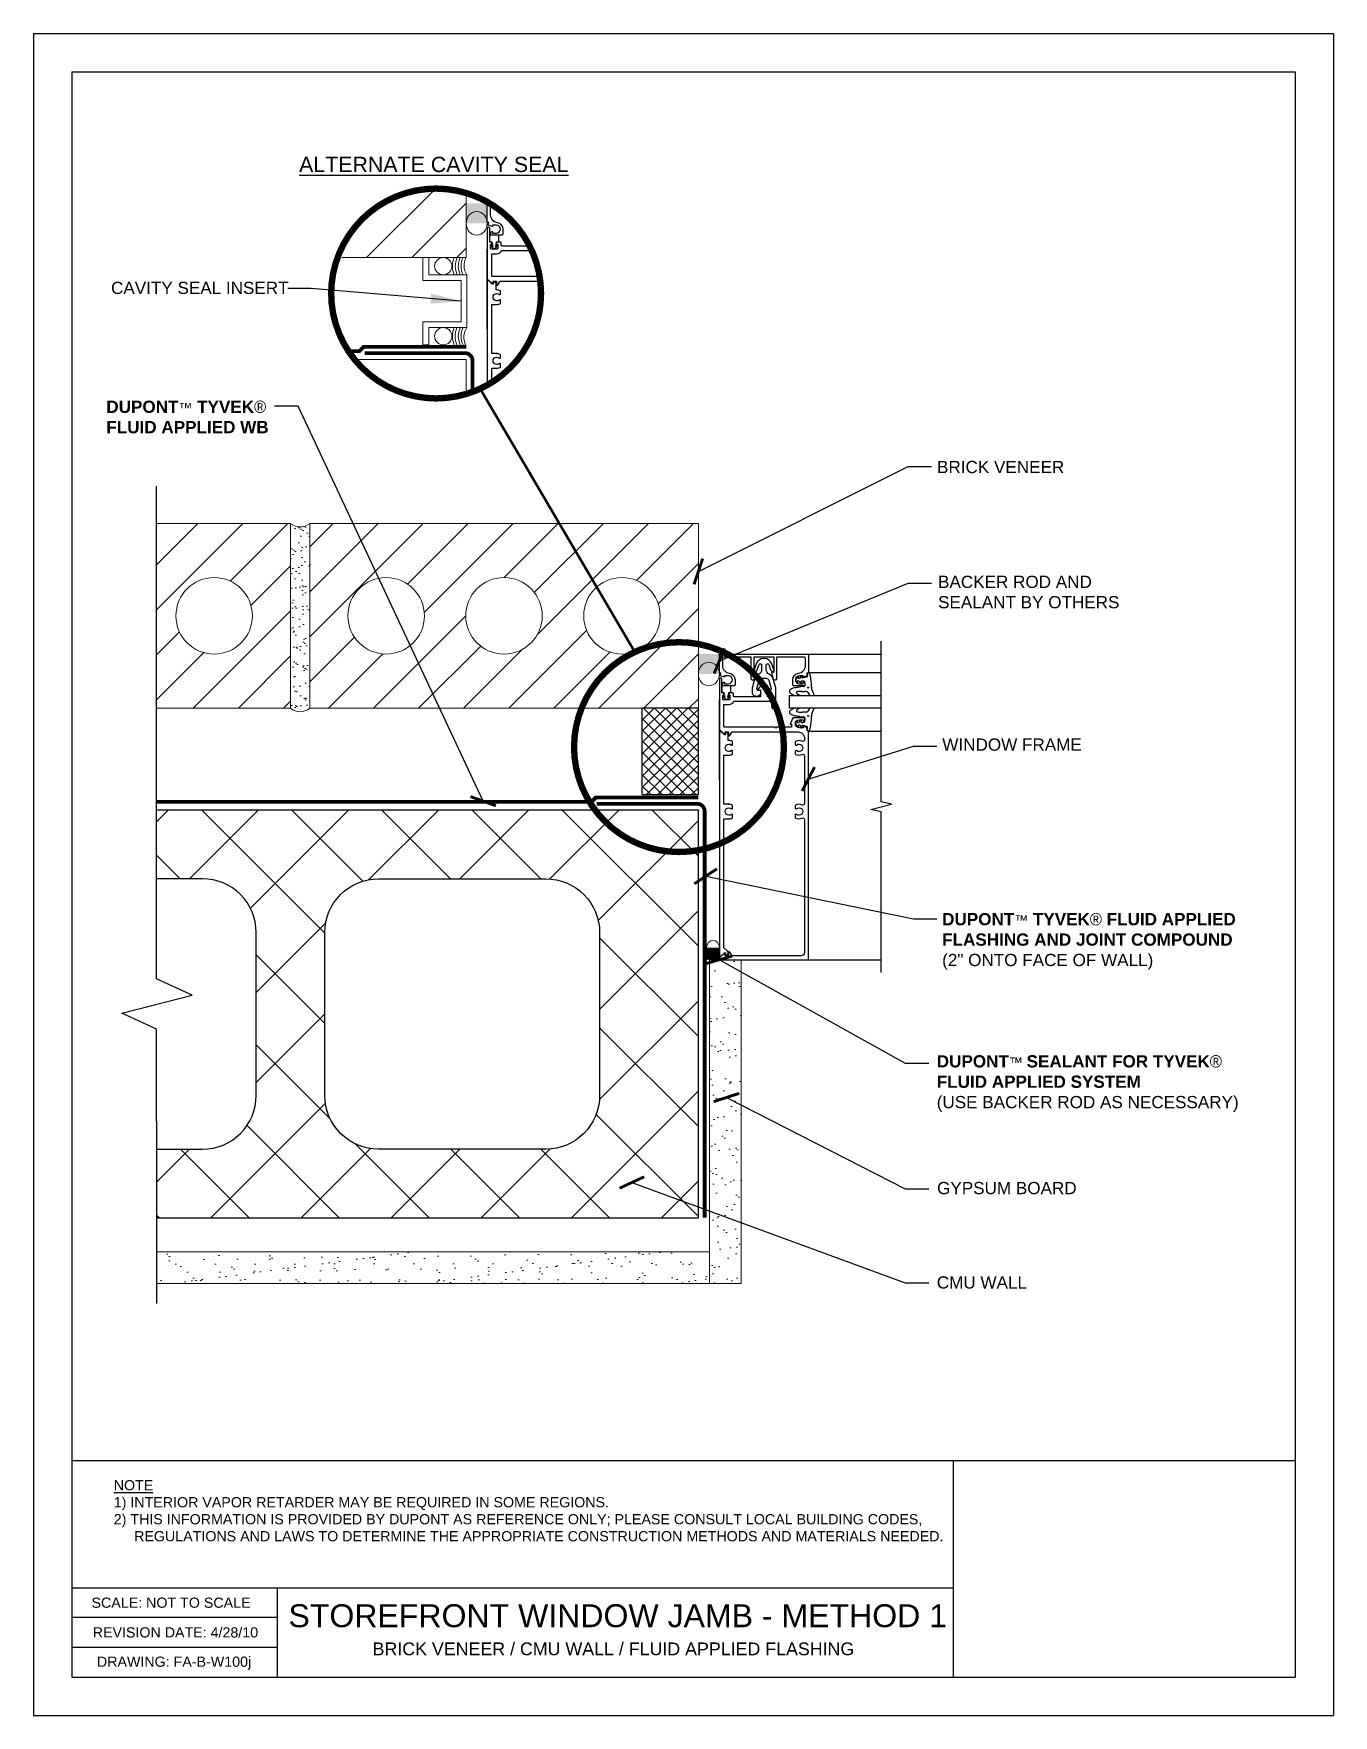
# Model space of a CAD drawing. Extents: x 334.4 to 359.9, y 2 to 35.
import ezdxf

# ---------------------------------------------------------------- set-up
doc = ezdxf.new("R2010")
doc.units = 0
doc.header["$LTSCALE"] = 1.5
doc.header["$MEASUREMENT"] = 0
doc.linetypes.add('DASHED2', pattern=[0.375, 0.25, -0.125])
doc.layers.get('0').update_dxf_attribs({"color": 8, "linetype": 'CONTINUOUS'})
for name, color, linetype in [('8x11-ttb$0$B', 5, 'CONTINUOUS'), ('CMU', 250, 'CONTINUOUS'), ('SEALANT', 250, 'CONTINUOUS'), ('Storefront Window', 250, 'CONTINUOUS'), ('STRUCTURE', 250, 'CONTINUOUS'), ('TEXT', 7, 'CONTINUOUS'), ('Tyvek FA Flashing and Joint Treatment', 150, 'DASHED2'), ('Tyvek FA WB', 10, 'DASHED2')]:
    doc.layers.add(name, color=color, linetype=linetype)
for name, color, linetype, lineweight in [('A- Cavity Seal', 250, 'CONTINUOUS', 20), ('A-Anno-txt0', 250, 'CONTINUOUS', 18), ('A-Backer Rod', 250, 'CONTINUOUS', 15), ('A-Sealant', 250, 'CONTINUOUS', 15), ('brick', 250, 'CONTINUOUS', 5), ('Gyp Board', 250, 'CONTINUOUS', 20)]:
    doc.layers.add(name, color=color, linetype=linetype, lineweight=lineweight)
doc.layers.add('VIEWPORT', color=7, linetype='CONTINUOUS', plot=False)
doc.styles.add('DETAILS', font='sanss___.ttf', dxfattribs={"height": 1})
doc.dimstyles.new('ARCH_1_1-2_IN', dxfattribs={"dimscale": 0, "dimtxt": 0.09375, "dimasz": 0.09375, "dimexe": 0.0625, "dimexo": 0.0625, "dimgap": 0.0625, "dimtad": 1, "dimdec": 4, "dimlfac": 8, "dimzin": 3, "dimdsep": 46, "dimlunit": 4, "dimtxsty": 'Standard', "dimblk1": 'ARCHTICK', "dimblk2": 'ARCHTICK', "dimsah": 1, "dimcen": 0.0625, "dimdle": 0.0625, "dimclrd": 256, "dimclre": 256, "dimclrt": 256, "dimadec": 0, "dimazin": 0, "dimtfac": 1, "dimtdec": 4, "dimtmove": 0, "dimatfit": 3, "dimldrblk": 'ARCHTICK', "dimfxl": 1, "dimfrac": 2, "dimtolj": 1, "dimtzin": 0, "dimlwd": -1, "dimlwe": -1, "dimarcsym": 0})
doc.dimstyles.new('TYVEKDETAILS', dxfattribs={"dimscale": 6, "dimtxt": 1.5, "dimasz": 0.1, "dimexe": 0.75, "dimexo": 0.75, "dimgap": 0.75, "dimtad": 0, "dimtih": 1, "dimtoh": 1, "dimdec": 4, "dimzin": 0, "dimdsep": 46, "dimlunit": 4, "dimtxsty": 'DETAILS', "dimcen": 0.0625, "dimadec": 0, "dimazin": 0, "dimtfac": 1, "dimtdec": 4, "dimtofl": 0, "dimtmove": 0, "dimatfit": 3, "dimfxl": 1, "dimfrac": 2, "dimtolj": 1, "dimtzin": 0, "dimarcsym": 0})

# ---------------------------------------------------------------- blocks, each defined once
blk = doc.blocks.new('_ArchTick')
at = {"color": 0, "linetype": 'ByBlock', "const_width": 0.15}
blk.add_lwpolyline([(-0.5, -0.5), (0.5, 0.5)], dxfattribs=at)
blk = doc.blocks.new('Revsion Date')
at = {"layer": 'TEXT', "insert": (0, 0.203, 0), "char_height": 0.2, "width": 16.26452, "attachment_point": 1, "style": 'DETAILS'}
blk.add_mtext('\\pi-0.033334,l0.033334,t0.1;REVISION DATE: 4/28/10', dxfattribs=at)

msp = doc.modelspace()

# ---------------------------------------------------------------- hatches: boundary and pattern name
at = {"layer": 'brick'}
h = msp.add_hatch(dxfattribs=at)
h.set_pattern_fill('_USER', color=256, scale=0.625, angle=45, style=0, pattern_type=0)
h.set_pattern_definition([(45, (226.6355, 230.9541), (-0.4419417, 0.4419417), [])])
edge = h.paths.add_edge_path()
edge.add_arc((342.311, 29.899), 2.059, 73.353, 159.9534)
edge.add_line((340.377, 30.604), (342.901, 30.604))
edge.add_line((342.901, 30.604), (342.901, 31.871))
edge = h.paths.add_edge_path()
edge.add_arc((342.311, 29.899), 2.059, 99.5197, 120.2249)
edge.add_arc((341.401, 32.417), 0.75, 260.3144, 319.4302)
h = msp.add_hatch(dxfattribs=at)
h.set_pattern_fill('_USER', color=256, scale=0.625, angle=45, style=0, pattern_type=0)
h.set_pattern_definition([(45, (231.1899, 222.1109), (-0.4419417, 0.4419417), [])])
h.paths.add_polyline_path([(347.456, 21.761), (347.456, 25.386), (339.831, 25.386), (339.831, 21.761)])
h.paths.add_polyline_path([(345.206, 23.574, -1), (346.706, 23.574, -1)], flags=16)
h.paths.add_polyline_path([(342.893, 23.574, -1), (344.393, 23.574, -1)], flags=16)
h.paths.add_polyline_path([(340.581, 23.574, -1), (342.081, 23.574, -1)], flags=16)
h.paths.add_polyline_path([(337.206, 23.574, -1), (338.706, 23.574, -1)], flags=16)
h.paths.add_polyline_path([(336.827, 25.386), (336.827, 21.761), (339.456, 21.761), (339.456, 25.386)])
h = msp.add_hatch(dxfattribs=at)
h.set_pattern_fill('AR-SAND', color=256, scale=0.15, style=0)
h.set_pattern_definition([(37.5, (392.75143, 106.47116), (-0.009449, 0.28902357), [0, -0.228, 0, -0.255, 0, -0.24375]), (7.5, (392.75143, 106.47116), (0.2654665, 0.4233219), [0, -0.123, 0, -0.2055, 0, -0.07875]), (327.5, (392.56693, 106.47116), (0.4671213, 0.00084886), [0, -0.075, 0, -0.27, 0, -0.3525]), (317.5, (392.56693, 106.47116), (0.450919, 0.1316513), [0, -0.0375, 0, -0.177, 0, -0.2025])])
h.paths.add_polyline_path([(339.456, 21.761, 0.36364), (339.831, 21.761), (339.831, 25.386, -0.36364), (339.456, 25.386)])
at = {"layer": 'CMU'}
h = msp.add_hatch(dxfattribs=at)
h.set_pattern_fill('ANSI37', color=256, scale=10, angle=-90, style=0)
h.set_pattern_definition([(315, (459.3588, 5.9473), (0.883883, 0.883883), []), (45, (459.3588, 5.9473), (-0.883883, 0.883883), [])])
h.paths.add_polyline_path([(340.129, 14.161), (340.129, 17.361, -0.414214), (341.182, 18.414), (344.466, 18.414, -0.414214), (345.519, 17.361), (345.519, 14.161, -0.414214), (344.466, 13.109), (341.182, 13.109, -0.414214)], flags=16)
h.paths.add_polyline_path([(336.827, 19.761), (336.827, 16.453), (337.526, 16.131), (336.142, 15.776), (336.827, 15.46), (336.827, 13.653), (336.827, 11.761), (347.456, 11.761), (347.456, 19.761)])
edge = h.paths.add_edge_path()
edge.add_line((336.827, 18.414), (336.827, 16.453))
edge.add_line((336.827, 16.453), (337.526, 16.131))
edge.add_line((337.526, 16.131), (336.142, 15.776))
edge.add_line((336.142, 15.776), (336.827, 15.46))
edge.add_line((336.827, 15.46), (336.827, 13.653))
edge.add_line((336.827, 13.653), (336.827, 13.109))
edge.add_line((336.827, 13.109), (337.729, 13.109))
edge.add_arc((337.729, 14.161), 1.053, 270, 360)
edge.add_line((338.782, 14.161), (338.782, 17.361))
edge.add_arc((337.729, 17.361), 1.053, 360, 450)
edge.add_line((337.729, 18.414), (336.827, 18.414))
at = {"layer": 'Gyp Board'}
h = msp.add_hatch(dxfattribs=at)
h.set_pattern_fill('AR-SAND,_O', color=256, scale=0.25)
h.set_pattern_definition([(217.5, (2129.82415, 573.2685), (0.01574834, -0.48170594), [0, -0.38, 0, -0.425, 0, -0.40625]), (187.5, (2129.82415, 573.2685), (-0.44244418, -0.70553652), [0, -0.205, 0, -0.3425, 0, -0.13125]), (147.5, (2130.13165, 573.2685), (-0.77853547, -0.00141476), [0, -0.125, 0, -0.45, 0, -0.5875]), (137.5, (2130.13165, 573.2685), (-0.75153165, -0.2194189), [0, -0.0625, 0, -0.295, 0, -0.3375])])
h.paths.add_polyline_path([(347.674, 10.469), (348.299, 10.469), (348.299, 16.825), (347.674, 16.825)])
h = msp.add_hatch(dxfattribs=at)
h.set_pattern_fill('AR-SAND,_O', color=256, scale=0.25)
h.set_pattern_definition([(37.5, (392.75143, 106.47116), (-0.0157483, 0.481706), [0, -0.38, 0, -0.425, 0, -0.40625]), (7.5, (392.7514, 106.47116), (0.442444, 0.7055365), [0, -0.205, 0, -0.3425, 0, -0.13125]), (327.5, (392.44393, 106.47116), (0.7785355, 0.0014148), [0, -0.125, 0, -0.45, 0, -0.5875]), (317.5, (392.4439, 106.47116), (0.7515317, 0.219419), [0, -0.0625, 0, -0.295, 0, -0.3375])])
h.paths.add_polyline_path([(336.827, 11.094), (336.827, 10.469), (347.674, 10.469), (347.674, 11.094)])
at = {"layer": 'SEALANT'}
h = msp.add_hatch(color=256, dxfattribs=at)
h.dxf.hatch_style = 1
edge = h.paths.add_edge_path()
edge.add_ellipse((343.107, 31.275), major_axis=(0, -0.233), ratio=0.884299, start_angle=90, end_angle=270, ccw=False)
edge.add_line((343.313, 31.275), (343.313, 31.368))
edge.add_line((343.313, 31.368), (343.313, 31.668))
edge.add_arc((343.107, 31.939), 0.341, 232.7927, 307.2073, ccw=False)
edge.add_line((342.901, 31.668), (342.901, 31.275))
h = msp.add_hatch(color=256, dxfattribs=at)
h.dxf.hatch_style = 1
edge = h.paths.add_edge_path()
edge.add_ellipse((347.662, 22.432), major_axis=(0, -0.233), ratio=0.884299, start_angle=90, end_angle=270, ccw=False)
edge.add_line((347.868, 22.432), (347.868, 22.524))
edge.add_line((347.868, 22.524), (347.868, 22.824))
edge.add_arc((347.662, 23.096), 0.341, 232.7927, 307.2073, ccw=False)
edge.add_line((347.456, 22.824), (347.456, 22.432))
h = msp.add_hatch(dxfattribs=at)
h.set_pattern_fill('ANSI37', color=256, scale=1.25, style=0)
h.paths.add_polyline_path([(347.456, 21.761), (346.35, 21.761), (346.35, 20.065), (347.456, 20.065)])
h = msp.add_hatch(color=256, dxfattribs=at)
h.dxf.hatch_style = 1
edge = h.paths.add_edge_path()
edge.add_ellipse((347.743, 17.064), major_axis=(0, 0.141), ratio=0.884299, start_angle=90, end_angle=270, ccw=False)
edge.add_line((347.618, 17.064), (347.618, 17.007))
edge.add_line((347.618, 17.007), (347.618, 16.825))
edge.add_arc((347.743, 16.661), 0.207, 412.7927, 487.2073, ccw=False)
edge.add_line((347.868, 16.825), (347.868, 17.064))

# ---------------------------------------------------------------- linework, layer by layer
at = {"layer": '8x11-ttb$0$B', "color": 7}
for p, q in [((335.165, 34.248, 0), (335.165, 2.748, 0)), ((335.165, 34.248, 0), (359.165, 34.248, 0)), ((359.165, 34.248, 0), (359.165, 2.748, 0)), ((335.165, 4.498, 0), (352.453, 4.498, 0)), ((335.165, 2.748, 0), (359.165, 2.748, 0))]:
    msp.add_line(p, q, dxfattribs=at)
at = {"layer": '8x11-ttb$0$B', "color": 7, "elevation": 0}
for points in [[(359.165, 6.993), (335.165, 6.993)], [(352.453, 6.993), (352.453, 2.748)], [(339.192, 4.498), (339.192, 2.748)], [(339.192, 3.915), (335.165, 3.915)], [(339.192, 3.331), (335.165, 3.331)]]:
    msp.add_lwpolyline(points, dxfattribs=at)
at = {"layer": 'A- Cavity Seal', "elevation": 0}
msp.add_lwpolyline([(342.052, 28.891), (342.052, 29.342), (342.802, 29.342), (342.802, 30.154), (342.052, 30.154), (342.052, 30.604), (342.165, 30.604), (342.165, 30.266), (342.914, 30.266), (342.914, 29.229), (342.165, 29.229), (342.165, 28.891)], close=True, dxfattribs=at)
at = {"layer": 'A-Anno-txt0', "linetype": 'DASHED2', "ltscale": 0.125, "const_width": 0.125, "elevation": 0, "flags": 128}
for points in [[(342.311, 27.84, 1), (342.311, 31.957, 1)], [(347.076, 18.939, 1), (347.076, 23.056, 1)]]:
    msp.add_lwpolyline(points, format="xyb", close=True, dxfattribs=at)
at = {"layer": 'A-Anno-txt0', "linetype": 'DASHED2', "ltscale": 0.125, "const_width": 0.05, "elevation": 0, "flags": 128}
msp.add_lwpolyline([(346.209, 22.865), (343.175, 28.03)], dxfattribs=at)
at = {"layer": 'A-Backer Rod'}
for centre in [(342.451, 30.435, 0), (342.451, 29.06, 0)]:
    msp.add_circle(centre, 0.169, dxfattribs=at)
for centre, major_axis in [((343.107, 31.275, 0), (0, -0.233)), ((347.662, 22.432, 0), (0, -0.233)), ((347.743, 17.064, 0), (0, 0.141))]:
    msp.add_ellipse(centre, major_axis=major_axis, ratio=0.884299, dxfattribs=at)
at = {"layer": 'A-Sealant'}
for centre, radius, start, end in [((343.138, 30.435, 0), 0.505, 160.4176, 199.5824), ((343.081, 30.435, 0), 0.393, 154.4746, 205.5254), ((343.138, 30.435, 0), 0.393, 154.4746, 205.5254), ((343.194, 30.435, 0), 0.393, 154.4746, 205.5254), ((343.168, 30.445, 0), 0.31, 149.1577, 215.2539), ((343.138, 29.06, 0), 0.505, 160.4176, 199.5824), ((343.075, 29.06, 0), 0.393, 154.4746, 205.5254), ((343.138, 29.06, 0), 0.393, 154.4746, 205.5254), ((343.194, 29.06, 0), 0.393, 154.4746, 205.5254), ((343.199, 29.04, 0), 0.342, 146.3367, 205.681), ((347.743, 16.661, 0), 0.207, 52.7927, 127.2073)]:
    msp.add_arc(centre, radius, start, end, dxfattribs=at)
at = {"layer": 'brick', "linetype": 'Continuous', "elevation": 0}
for points in [[(340.467, 30.604), (342.901, 30.604), (342.901, 31.871)], [(336.827, 25.386), (339.456, 25.386), (339.456, 21.761), (336.827, 21.761)]]:
    msp.add_lwpolyline(points, dxfattribs=at)
at = {"layer": 'brick', "elevation": 0}
msp.add_lwpolyline([(342.901, 27.926), (342.901, 28.604), (340.71, 28.604)], dxfattribs=at)
at = {"layer": 'brick', "linetype": 'Continuous', "elevation": 0}
msp.add_lwpolyline([(347.456, 25.386), (339.831, 25.386), (339.831, 21.761), (347.456, 21.761)], close=True, dxfattribs=at)
at = {"layer": 'brick', "linetype": 'Continuous'}
for centre in [(337.956, 23.574, 0), (341.331, 23.574, 0), (343.643, 23.574, 0), (345.956, 23.574, 0)]:
    msp.add_circle(centre, 0.75, dxfattribs=at)
for centre in [(339.643, 25.61, 0), (339.643, 21.985, 0)]:
    msp.add_arc(centre, 0.292, 230.0334, 309.9666, dxfattribs=at)
at = {"layer": 'CMU', "elevation": 0}
msp.add_lwpolyline([(336.827, 11.761), (337.701, 11.761), (347.456, 11.761), (347.456, 19.761), (337.701, 19.761), (336.827, 19.761)], dxfattribs=at)
msp.add_lwpolyline([(336.827, 13.109), (337.729, 13.109, 0.414214), (338.782, 14.161), (338.782, 17.361, 0.414214), (337.729, 18.414), (336.827, 18.414)], format="xyb", dxfattribs=at)
msp.add_lwpolyline([(341.182, 13.109, -0.414214), (340.129, 14.161), (340.129, 17.361, -0.414214), (341.182, 18.414), (344.466, 18.414, -0.414214), (345.519, 17.361), (345.519, 14.161, -0.414214), (344.466, 13.109)], format="xyb", close=True, dxfattribs=at)
at = {"layer": 'Gyp Board', "elevation": 0}
msp.add_lwpolyline([(347.674, 10.469), (348.299, 10.469), (348.299, 16.825), (347.674, 16.825)], close=True, dxfattribs=at)
msp.add_lwpolyline([(336.827, 10.469), (347.674, 10.469), (347.674, 11.094), (336.827, 11.094)], dxfattribs=at)
at = {"layer": 'SEALANT', "elevation": 0}
msp.add_lwpolyline([(347.456, 21.761), (346.35, 21.761), (346.35, 20.065), (347.456, 20.065)], close=True, dxfattribs=at)
at = {"layer": 'Storefront Window'}
for p, q in [((343.313, 29.201, 0), (343.313, 30.768, 0)), ((349.618, 22.824, 0), (351.043, 22.824, 0)), ((349.591, 22.45, 0), (349.628, 22.453, 0)), ((349.618, 22.463, 0), (351.043, 22.463, 0)), ((349.448, 22.348, 0), (349.43, 22.347, 0)), ((349.453, 22.352, 0), (349.474, 22.395, 0)), ((349.587, 22.372, 0), (349.507, 22.354, 0)), ((347.868, 20.358, 0), (347.868, 21.925, 0)), ((349.688, 22.108, 0), (349.729, 22.013, 0)), ((349.688, 21.667, 0), (349.729, 21.762, 0)), ((349.448, 21.427, 0), (349.43, 21.428, 0)), ((349.453, 21.423, 0), (349.474, 21.38, 0)), ((349.587, 21.404, 0), (349.507, 21.422, 0)), ((349.591, 21.326, 0), (349.628, 21.323, 0)), ((349.618, 21.313, 0), (351.043, 21.313, 0)), ((349.618, 16.825, 0), (351.043, 16.825, 0))]:
    msp.add_line(p, q, dxfattribs=at)
at = {"layer": 'Storefront Window', "elevation": 0}
for points in [[(343.459, 31.608), (343.403, 31.608, 0.414214), (343.373, 31.578), (343.373, 31.445, 0.37708), (343.509, 31.291, -0.37708), (343.622, 31.163), (343.622, 31.064, -0.414214), (343.602, 31.044), (343.384, 31.044), (343.384, 31.093, -0.414214), (343.404, 31.113), (343.416, 31.113), (343.416, 31.084), (343.493, 31.084, 1), (343.493, 31.242), (343.416, 31.242), (343.416, 31.213), (343.333, 31.242), (343.343, 31.295), (343.313, 31.306), (343.313, 31.668), (343.364, 31.668)], [(344.147, 30.83), (343.604, 30.83, -0.414214), (343.589, 30.845), (343.589, 30.888, 0.414214), (343.574, 30.903), (343.522, 30.903, 0.414214), (343.497, 30.878), (343.497, 30.863), (343.519, 30.863), (343.519, 30.783, -0.414214), (343.504, 30.768), (343.396, 30.768, -0.414214), (343.381, 30.783), (343.381, 30.863), (343.403, 30.863), (343.403, 30.878, 0.414214), (343.378, 30.903), (343.363, 30.903), (343.363, 31.175, 1), (343.313, 31.175), (343.313, 30.17), (343.33, 30.17), (343.417, 30.087, 0.660347), (343.429, 30.092), (343.429, 30.139), (343.494, 30.139), (343.494, 30.076, 0.749043), (343.521, 30.068), (343.567, 30.139), (344.321, 30.139)], [(344.298, 30.229), (343.418, 30.229, -0.414214), (343.403, 30.244), (343.403, 30.678), (343.504, 30.678, 0.295383), (343.6, 30.74), (344.19, 30.74)], [(343.488, 28.719), (343.501, 28.719), (343.403, 28.719), (343.403, 29.683), (343.501, 29.683, 0.118112), (343.566, 29.699, 0.282291), (343.574, 29.712), (343.574, 29.76, 0.644645), (343.549, 29.771, -2.206052), (343.549, 29.881, 0.644645), (343.574, 29.892), (343.574, 29.94, 0.282291), (343.566, 29.954, 0.118112), (343.501, 29.969), (343.488, 29.969), (343.488, 30.086, 0.414214), (343.441, 30.133), (343.435, 30.133), (343.435, 30.094, -0.660347), (343.413, 30.084), (343.33, 30.163, 0.660347), (343.313, 30.156), (343.313, 28.1)], [(343.403, 28.153), (343.403, 28.433), (343.501, 28.433, 0.118112), (343.566, 28.449, 0.282291), (343.574, 28.462), (343.574, 28.51, 0.644645), (343.549, 28.521, -2.206052), (343.549, 28.631, 0.644645), (343.574, 28.642), (343.574, 28.69, 0.282291), (343.566, 28.704, 0.118112), (343.501, 28.719)], [(348.042, 19.876), (348.056, 19.876), (347.958, 19.876), (347.958, 20.84), (348.056, 20.84, 0.118112), (348.121, 20.856, 0.282291), (348.129, 20.869), (348.129, 20.917, 0.644645), (348.104, 20.928, -2.206052), (348.104, 21.038, 0.644645), (348.129, 21.049), (348.129, 21.097, 0.282291), (348.121, 21.111, 0.118112), (348.056, 21.126), (348.042, 21.126), (348.042, 21.243, 0.414214), (347.995, 21.29), (347.989, 21.29), (347.989, 21.25, -0.660347), (347.967, 21.241), (347.885, 21.32, 0.660347), (347.868, 21.313), (347.868, 16.889, 0.660347), (347.885, 16.882), (347.967, 16.961, -0.660347), (347.989, 16.951), (347.989, 16.912), (347.995, 16.912, 0.668179), (348.028, 16.992), (347.958, 17.062), (347.958, 19.59), (348.056, 19.59, 0.118112), (348.121, 19.606, 0.282291), (348.129, 19.619), (348.129, 19.667, 0.644645), (348.104, 19.678, -2.206052), (348.104, 19.788, 0.644645), (348.129, 19.799), (348.129, 19.847, 0.282291), (348.121, 19.861, 0.118112), (348.056, 19.876)]]:
    msp.add_lwpolyline(points, format="xyb", dxfattribs=at)
for points in [[(343.473, 30.819), (343.5, 30.842, -1), (343.516, 30.823), (343.45, 30.768), (343.385, 30.823, -1), (343.401, 30.842), (343.428, 30.819), (343.408, 30.906), (343.366, 30.906), (343.366, 31.047), (343.534, 31.047), (343.534, 30.906), (343.492, 30.906)], [(348.156, 22.2), (347.938, 22.2), (347.938, 22.249, -0.414214), (347.958, 22.269), (347.97, 22.269), (347.97, 22.24), (348.047, 22.24, 1), (348.047, 22.398), (347.97, 22.398), (347.97, 22.369), (347.888, 22.398), (347.898, 22.451), (347.868, 22.462), (347.868, 22.824), (349.618, 22.824), (349.618, 22.462), (349.588, 22.451), (349.598, 22.398), (349.515, 22.369), (349.515, 22.398), (349.438, 22.398, 1), (349.438, 22.24), (349.515, 22.24), (349.515, 22.269), (349.527, 22.269, -0.414214), (349.547, 22.249), (349.547, 22.2), (349.329, 22.2, -0.414214), (349.309, 22.22), (349.309, 22.319, -0.37708), (349.422, 22.447, 0.37708), (349.558, 22.602), (349.558, 22.734, 0.414214), (349.528, 22.764), (348.992, 22.764), (348.992, 22.339, -0.876975), (348.933, 22.331), (348.897, 22.464, -0.577352), (348.91, 22.477), (348.93, 22.471, 0.493145), (348.942, 22.481), (348.942, 22.764), (348.544, 22.764), (348.544, 22.481, 0.493145), (348.556, 22.471), (348.576, 22.477, -0.577352), (348.588, 22.464), (348.553, 22.331, -0.876975), (348.494, 22.339), (348.494, 22.764), (347.958, 22.764, 0.414214), (347.928, 22.734), (347.928, 22.602, 0.37708), (348.064, 22.447, -0.37708), (348.176, 22.319), (348.176, 22.22, -0.414214)], [(348.788, 22.511), (348.788, 22.609, -0.8391), (348.837, 22.618), (348.873, 22.517, 0.317837), (348.93, 22.477, 0.517638), (348.944, 22.497), (348.895, 22.632, 0.315299), (348.749, 22.735), (348.738, 22.735, 0.315299), (348.591, 22.632), (348.542, 22.497, 0.517638), (348.556, 22.477, 0.317837), (348.613, 22.517), (348.65, 22.618, -0.8391), (348.698, 22.609), (348.698, 22.511, -0.304695), (348.642, 22.428, 0.234469), (348.56, 22.334), (348.512, 22.155), (348.512, 22.074, 0.414214), (348.587, 21.999), (348.608, 21.999, 0.267949), (348.673, 22.036), (348.683, 22.054, 0.131652), (348.685, 22.062), (348.685, 22.1, 0.466308), (348.668, 22.115), (348.637, 22.11, -0.548619), (348.603, 22.147), (348.647, 22.311, -0.339454), (348.695, 22.348), (348.791, 22.348, -0.339454), (348.84, 22.311), (348.884, 22.147, -0.548619), (348.849, 22.109), (348.818, 22.115, 0.466308), (348.8, 22.1), (348.8, 22.062, 0.131652), (348.802, 22.054), (348.813, 22.036, 0.271331), (348.879, 21.999, -0.417912), (348.894, 21.984), (348.894, 21.786, 0.414214), (348.924, 21.756), (348.944, 21.756, 0.414214), (348.974, 21.786), (348.974, 22.158), (348.927, 22.334, 0.234469), (348.844, 22.428, -0.304695)], [(348.121, 21.296), (349.413, 21.296, -0.414214), (349.538, 21.171), (349.538, 21.139, -0.555823), (349.493, 21.111, 0.236435), (349.365, 21.11, 0.282291), (349.357, 21.097), (349.357, 21.049, 0.644645), (349.382, 21.038, -2.206052), (349.382, 20.928, 0.644645), (349.357, 20.917), (349.357, 20.869, 0.282291), (349.365, 20.855, 0.236435), (349.493, 20.855, -0.555823), (349.538, 20.827), (349.538, 19.889, -0.555823), (349.493, 19.861, 0.236435), (349.365, 19.86, 0.282291), (349.357, 19.847), (349.357, 19.799, 0.644645), (349.382, 19.788, -2.206052), (349.382, 19.678, 0.644645), (349.357, 19.667), (349.357, 19.619, 0.282291), (349.365, 19.605, 0.236435), (349.493, 19.605, -0.555823), (349.538, 19.577), (349.538, 16.967, -0.414214), (349.476, 16.905), (348.121, 16.905), (348.076, 16.976, 0.749043), (348.048, 16.968), (348.048, 16.905), (347.983, 16.905), (347.983, 16.952, 0.660347), (347.971, 16.957), (347.885, 16.874), (347.868, 16.874), (347.868, 16.825), (349.618, 16.825), (349.618, 21.313), (349.588, 21.324), (349.598, 21.377), (349.515, 21.406), (349.515, 21.377), (349.438, 21.377, -1), (349.438, 21.535), (349.515, 21.535), (349.515, 21.506), (349.527, 21.506, 0.414214), (349.547, 21.526), (349.547, 21.575), (349.324, 21.575, 0.322429), (349.301, 21.558), (349.26, 21.448), (349.282, 21.448), (349.282, 21.386), (348.992, 21.386), (348.977, 21.371), (348.962, 21.386), (347.973, 21.386, -0.414214), (347.958, 21.401), (347.958, 21.835), (348.059, 21.835, 0.295383), (348.155, 21.897), (348.867, 21.897), (348.867, 21.987), (348.813, 21.987), (348.813, 22.116), (348.862, 22.112, 0.630996), (348.867, 22.12), (348.827, 22.181, 0.541752), (348.659, 22.181), (348.619, 22.12, 0.6302), (348.624, 22.112), (348.673, 22.116), (348.673, 21.987), (348.159, 21.987, -0.414214), (348.144, 22.002), (348.144, 22.045, 0.414214), (348.129, 22.06), (348.077, 22.06, 0.414214), (348.052, 22.035), (348.052, 22.02), (348.074, 22.02), (348.074, 21.94, -0.414214), (348.059, 21.925), (347.951, 21.925, -0.414214), (347.936, 21.94), (347.936, 22.02), (347.958, 22.02), (347.958, 22.035, 0.414214), (347.933, 22.06), (347.918, 22.06), (347.918, 22.332, 1), (347.868, 22.332), (347.868, 21.327), (347.885, 21.327), (347.971, 21.244, 0.660347), (347.983, 21.249), (347.983, 21.296), (348.048, 21.296), (348.048, 21.233, 0.749043), (348.076, 21.225)], [(348.027, 21.976), (348.054, 21.999, -1), (348.07, 21.98), (348.005, 21.925), (347.94, 21.98, -1), (347.956, 21.999), (347.983, 21.976), (347.963, 22.063), (347.921, 22.063), (347.921, 22.204), (348.089, 22.204), (348.089, 22.063), (348.047, 22.063)]]:
    msp.add_lwpolyline(points, format="xyb", close=True, dxfattribs=at)
for points in [[(351.043, 16.575), (351.043, 19.725), (350.843, 19.775), (351.243, 19.875), (351.043, 19.925), (351.043, 23.074)], [(351.043, 21.763), (349.243, 21.763), (349.243, 22.013), (351.043, 22.013)]]:
    msp.add_lwpolyline(points, dxfattribs=at)
at = {"layer": 'Storefront Window'}
for centre in [(349.609, 22.166, 0), (349.609, 22.166, 0), (349.609, 21.61, 0), (349.609, 21.61, 0)]:
    msp.add_circle(centre, 0.01, dxfattribs=at)
for centre, radius, start, end in [((349.592, 22.44, 0), 0.01, 94.8292, 201.241), ((349.628, 22.443, 0), 0.01, 21.8614, 94.8292), ((349.261, 22.296, 0), 0.406, 13.0801, 21.8614), ((349.301, 22.078, 0), 0.061, 129.5863, 153.6041), ((349.322, 22.059, 0), 0.0891, 120.0609, 132.464), ((349.411, 21.906, 0), 0.266, 102.1642, 120.0641), ((349.21, 23.373, 0), 1.216, 276.8567, 280.8163), ((349.372, 22.313, 0), 0.00891, 147.5372, 208.1598), ((349.799, 22.041, 0), 0.515, 139.9442, 147.5001), ((349.508, 22.385, 0), 0.163, 208.1359, 228.8948), ((349.402, 22.29, 0), 0.00683, 127.027, 225.7021), ((349.224, 22.166, 0), 0.21, 28.1629, 34.6129), ((349.405, 22.223, 0), 0.0736, 72.9985, 94.8292), ((349.406, 22.268, 0), 0.008, 228.9327, 297.2201), ((349.422, 22.358, 0), 0.0224, 94.0379, 139.943), ((349.407, 22.263, 0), 0.00287, 319.4382, 50.2203), ((349.434, 22.356, 0), 0.0201, 156.1998, 189.6898), ((349.422, 22.357, 0), 0.00871, 214.4889, 271.0242), ((349.508, 22.327, 0), 0.0987, 150.7074, 158.4217), ((349.419, 22.377, 0), 0.00303, 327.3817, 74.0146), ((349.429, 22.371, 0), 0.0233, 252.9515, 272.4675), ((349.419, 22.281, 0), 0.0138, 29.7526, 58.3834), ((349.79, 22.525, 0), 0.43, 213.3948, 219.8331), ((349.506, 21.819, 0), 0.366, 87.8301, 100.8177), ((349.441, 22.363, 0), 0.0167, 295.8608, 319.0964), ((349.472, 22.259, 0), 0.0155, 218.9378, 260.7961), ((349.478, 22.281, 0), 0.0106, 124.7589, 188.0616), ((349.928, 22.344, 0), 0.465, 188.0453, 192.0482), ((349.47, 22.247, 0), 0.00317, 257.1813, 5.7257), ((349.496, 22.242, 0), 0.0531, 100.5746, 117.3167), ((349.481, 22.393, 0), 0.00735, 357.3144, 161.9789), ((349.492, 22.363, 0), 0.00797, 148.7697, 259.4419), ((349.391, 22.39, 0), 0.0975, 346.302, 1.6897), ((349.495, 22.176, 0), 0.119, 74.7229, 94.2068), ((349.5, 22.374, 0), 0.0215, 243.8425, 289.3811), ((349.521, 22.215, 0), 0.0287, 267.8316, 356.7494), ((349.526, 22.272, 0), 0.0186, 29.7692, 87.7942), ((349.503, 22.259, 0), 0.0447, 8.9384, 29.7857), ((349.3, 22.227, 0), 0.25, 356.7478, 8.9446), ((349.384, 22.359, 0), 0.213, 6.937, 21.241), ((349.584, 22.383, 0), 0.0118, 282.2675, 6.937), ((348.708, 22.196, 0), 0.967, 4.8885, 11.3932), ((349.266, 22.213, 0), 0.411, 354.3523, 9.1741), ((349.784, 22.161, 0), 0.109, 173.7023, 208.8016), ((349.279, 22.089, 0), 0.0365, 154.2391, 194.1869), ((349.299, 22.11, 0), 0.0627, 208.2469, 236.1654), ((349.94, 23.066, 0), 1.214, 236.1661, 240.1807), ((349.396, 22.065, 0), 0.0169, 107.1703, 203.9506), ((349.426, 22.082, 0), 0.0514, 207.9308, 232.4588), ((349.439, 21.961, 0), 0.129, 93.4707, 111.817), ((349.928, 22.856, 0), 0.973, 236.7858, 239.9606), ((349.469, 21.536, 0), 0.555, 87.6985, 93.9058), ((349.519, 22.776, 0), 0.686, 267.675, 272.5935), ((349.539, 21.879, 0), 0.212, 74.5595, 86.9914), ((349.574, 22.034, 0), 0.0543, 19.2712, 66.5917), ((348.75, 21.569, 0), 1, 26.3657, 28.871), ((349.279, 21.686, 0), 0.0365, 165.8131, 205.7609), ((349.299, 21.666, 0), 0.0627, 123.8346, 151.7531), ((349.301, 21.698, 0), 0.061, 206.3959, 230.4137), ((349.322, 21.716, 0), 0.0891, 227.536, 239.9391), ((349.94, 20.709, 0), 1.214, 119.8193, 123.8339), ((349.411, 21.87, 0), 0.266, 239.9359, 257.8358), ((349.21, 20.402, 0), 1.216, 79.1837, 83.1433), ((349.372, 21.463, 0), 0.00891, 151.8402, 212.4628), ((349.508, 21.39, 0), 0.163, 131.1052, 151.8641), ((349.799, 21.735, 0), 0.515, 212.4999, 220.0558), ((349.396, 21.711, 0), 0.0169, 156.0494, 252.8297), ((349.426, 21.694, 0), 0.0514, 127.5412, 152.0692), ((349.439, 21.814, 0), 0.129, 248.183, 266.5293), ((349.928, 20.92, 0), 0.973, 120.0394, 123.2142), ((349.402, 21.485, 0), 0.00683, 134.2979, 232.973), ((349.224, 21.609, 0), 0.21, 325.3871, 331.8371), ((349.405, 21.553, 0), 0.0736, 265.1708, 287.0015), ((349.406, 21.507, 0), 0.008, 62.7799, 131.0673), ((349.407, 21.512, 0), 0.00287, 309.7797, 40.5618), ((349.419, 21.494, 0), 0.0138, 301.6166, 330.2474), ((349.469, 22.239, 0), 0.555, 266.0942, 272.3015), ((349.79, 21.251, 0), 0.43, 140.1669, 146.6052), ((349.506, 21.956, 0), 0.366, 259.1823, 272.1699), ((349.472, 21.516, 0), 0.0155, 99.2039, 141.0622), ((349.928, 21.431, 0), 0.465, 167.9518, 171.9547), ((349.478, 21.495, 0), 0.0106, 171.9384, 235.2411), ((349.47, 21.529, 0), 0.00317, 354.2743, 102.8187), ((349.496, 21.533, 0), 0.0531, 242.6833, 259.4254), ((349.495, 21.6, 0), 0.119, 265.7932, 285.2771), ((349.519, 20.999, 0), 0.686, 87.4065, 92.325), ((349.521, 21.561, 0), 0.0287, 3.2506, 92.1684), ((349.526, 21.504, 0), 0.0186, 272.2058, 330.2308), ((349.503, 21.517, 0), 0.0447, 330.2143, 351.0616), ((349.3, 21.548, 0), 0.25, 351.0554, 3.2522), ((349.539, 21.896, 0), 0.212, 273.0086, 285.4405), ((349.574, 21.742, 0), 0.0543, 293.4083, 340.7288), ((348.75, 22.207, 0), 1, 331.129, 333.6343), ((348.708, 21.579, 0), 0.967, 348.6068, 355.1115), ((349.266, 21.562, 0), 0.411, 350.8259, 5.6477), ((349.784, 21.615, 0), 0.109, 151.1984, 186.2977), ((349.422, 21.418, 0), 0.0224, 220.057, 265.9621), ((349.422, 21.418, 0), 0.00871, 88.9758, 145.5111), ((349.434, 21.42, 0), 0.0201, 170.3102, 203.8002), ((349.508, 21.448, 0), 0.0987, 201.5783, 209.2926), ((349.419, 21.398, 0), 0.00303, 285.9854, 32.6183), ((349.429, 21.405, 0), 0.0233, 87.5325, 107.0485), ((349.441, 21.412, 0), 0.0167, 40.9036, 64.1392), ((349.481, 21.382, 0), 0.00735, 198.0211, 2.6856), ((349.492, 21.413, 0), 0.00797, 100.5581, 211.2303), ((349.391, 21.386, 0), 0.0975, 358.3103, 13.698), ((349.5, 21.401, 0), 0.0215, 70.6189, 116.1575), ((349.592, 21.336, 0), 0.01, 158.759, 265.1708), ((349.384, 21.417, 0), 0.213, 338.759, 353.063), ((349.584, 21.392, 0), 0.0118, 353.063, 77.7325), ((349.628, 21.333, 0), 0.01, 265.1708, 338.1386), ((349.261, 21.48, 0), 0.406, 338.1386, 346.9199)]:
    msp.add_arc(centre, radius, start, end, dxfattribs=at)
at = {"layer": 'STRUCTURE'}
msp.add_line((336.827, 13.653, 0), (336.827, 10.079, 0), dxfattribs=at)
at = {"layer": 'STRUCTURE', "elevation": 0}
msp.add_lwpolyline([(336.827, 13.653), (336.827, 15.46), (336.142, 15.776), (337.526, 16.131), (336.827, 16.453), (336.827, 26.119)], dxfattribs=at)
at = {"layer": 'Tyvek FA Flashing and Joint Treatment', "ltscale": 0.5, "const_width": 0.075, "elevation": 0, "flags": 128}
for points in [[(343.026, 27.968), (343.026, 28.579, 0.414214), (342.876, 28.729), (340.908, 28.729)], [(347.58, 11.761), (347.58, 19.736, 0.414214), (347.43, 19.886), (345.462, 19.886)]]:
    msp.add_lwpolyline(points, format="xyb", dxfattribs=at)
at = {"layer": 'Tyvek FA WB', "const_width": 0.075, "elevation": 0, "flags": 128}
msp.add_lwpolyline([(342.901, 28.853), (340.891, 28.853), (340.804, 28.766), (340.592, 28.766)], dxfattribs=at)
at = {"layer": 'Tyvek FA WB', "elevation": 0, "flags": 128}
msp.add_lwpolyline([(347.456, 20.01, 0.075, 0.075, 0), (345.446, 20.01, 0.075, 0.075, 0), (345.359, 19.923, 0.075, 0.075, 0), (336.827, 19.923, 0.075, 0.075, 0)], format="xyseb", dxfattribs=at)
at = {"layer": 'VIEWPORT', "color": 1}
for p, q in [((334.415, 34.998, 0), (334.415, 1.998, 0)), ((334.415, 34.998, 0), (359.915, 34.998, 0)), ((359.915, 34.998, 0), (359.915, 1.998, 0)), ((334.415, 1.998, 0), (359.915, 1.998, 0))]:
    msp.add_line(p, q, dxfattribs=at)

# ---------------------------------------------------------------- block references
at = {"layer": 'TEXT'}
msp.add_blockref('Revsion Date', (335.574, 3.523), dxfattribs=at)

# ---------------------------------------------------------------- texts
at = {"layer": 'TEXT', "style": 'DETAILS'}
for s, insert, char_height, width, attachment_point in [('{\\LALTERNATE CAVITY SEAL}', (339.622, 32.429, 0), 0.3, 13.90652, 4), ('CAVITY SEAL INSERT', (335.933, 30.007, 0), 0.24, 13.90652, 4), ('{\\fSansSerif|b1|i0|c2|p2;DUPONT\\fArial|b0|i0|c0|p32;\\H0.8125x;™\\fSansSerif|b1|i0|c2|p2;\\H1.2308x; TYVEK\\fSymbol|b0|i0|c2|p18;â\\fSansSerif|b1|i0|c2|p2; FLUID APPLIED WB}', (335.841, 27.796, 0), 0.24, 4.08366, 1), ('BRICK VENEER', (352.139, 26.614, 0), 0.24, 6.52135, 1), ('BACKER ROD AND \\PSEALANT BY OTHERS', (352.159, 24.361, 0), 0.24, 6.52135, 1), ('WINDOW FRAME', (352.242, 21.167, 0), 0.24, 6.52135, 1), ('{\\fSansSerif|b1|i0|c2|p2;DUPONT\\fArial|b0|i0|c0|p32;\\H0.8125x;™\\fSansSerif|b1|i0|c2|p2;\\H1.2308x; TYVEK\\fSymbol|b0|i0|c2|p18;â\\fSansSerif|b1|i0|c2|p2; FLUID APPLIED FLASHING AND JOINT COMPOUND\\fSansSerif|b0|i0|c2|p2; \\P(2" ONTO FACE OF WALL)}', (352.239, 17.741, 0), 0.24, 6.52135, 1), ('{\\fSansSerif|b1|i0|c2|p2;DUPONT\\fArial|b0|i0|c0|p32;\\H0.8125x;™\\fArial|b1|i0|c0|p32; \\H1.2308x;SEALANT FOR TYVEK\\fSymbol|b0|i0|c2|p18;â\\fArial|b0|i0|c0|p32; \\fArial|b1|i0|c0|p32;FLUID APPLIED SYSTEM\\P\\fArial|b0|i0|c0|p32;\\H0.99998x;(USE BACKER ROD AS NECESSARY)}', (352.133, 14.952, 0), 0.24, 6.52135, 1), ('GYPSUM BOARD', (352.14, 12.465, 0), 0.24, 6.52135, 1), ('CMU WALL', (352.134, 10.613, 0), 0.24, 6.52135, 1), ('{\\LNOTE\\P}1) INTERIOR VAPOR RETARDER MAY BE REQUIRED IN SOME REGIONS.\\P\\pi-0.4,l0.4;2) THIS INFORMATION IS PROVIDED BY DUPONT AS REFERENCE ONLY; PLEASE CONSULT LOCAL BUILDING CODES, REGULATIONS AND LAWS TO DETERMINE THE APPROPRIATE CONSTRUCTION METHODS AND MATERIALS NEEDED.', (335.986, 6.614, 0), 0.2, 16.26452, 1), ('\\pi-0.033334,l0.033334,t0.1;SCALE: NOT TO SCALE', (335.55, 4.309, 0), 0.2, 16.26452, 1), ('\\pi0.43139;{\\H0.9x;STOREFRONT WINDOW JAMB - METHOD 1 \\P\\pi2.0817;\\H0.55556x;BRICK VENEER / CMU WALL / FLUID APPLIED FLASHING}', (338.983, 4.178, 0), 0.5, 13.39365, 1), ('\\pi-0.033334,l0.033334,t0.1;DRAWING: FA-B-W100j', (335.656, 3.151, 0), 0.2, 16.26452, 1)]:
    msp.add_mtext(s, dxfattribs=dict(at, insert=insert, char_height=char_height, width=width, attachment_point=attachment_point))

# ---------------------------------------------------------------- leaders
at = {"layer": 'TEXT'}
for points, dimstyle, override in [([(342.802, 29.748, 0), (339.86, 29.996, 0), (339.401, 29.996, 0)], 'TYVEKDETAILS', {"dimfxl": 3}), ([(343.235, 19.936, 0), (339.603, 27.685, 0), (339.143, 27.685, 0)], 'ARCH_1_1-2_IN', {"dimscale": 4, "dimgap": 0.0625, "dimtad": 0}), ([(347.456, 24.444, 0), (351.573, 26.501, 0), (352.032, 26.501, 0)], 'ARCH_1_1-2_IN', {"dimscale": 4, "dimgap": 0.0625, "dimtad": 0}), ([(347.868, 22.689, 0), (351.573, 24.217, 0), (352.032, 24.217, 0)], 'ARCH_1_1-2_IN', {"dimscale": 4, "dimgap": 0.0625, "dimtad": 0}), ([(349.613, 20.37, 0), (351.674, 21.019, 0), (352.133, 21.019, 0)], 'ARCH_1_1-2_IN', {"dimscale": 4, "dimgap": 0.0625, "dimtad": 0}), ([(347.6, 18.463, 0), (351.674, 17.63, 0), (352.133, 17.63, 0)], 'ARCH_1_1-2_IN', {"dimscale": 4, "dimgap": 0.0625, "dimtad": 0}), ([(347.868, 16.825, 0), (351.516, 14.795, 0), (351.975, 14.795, 0)], 'ARCH_1_1-2_IN', {"dimscale": 4, "dimgap": 0.0625, "dimtad": 0}), ([(348.007, 14.122, 0), (351.516, 12.332, 0), (351.975, 12.332, 0)], 'ARCH_1_1-2_IN', {"dimscale": 4, "dimgap": 0.0625, "dimtad": 0}), ([(346.152, 12.454, 0), (351.516, 10.487, 0), (351.975, 10.487, 0)], 'ARCH_1_1-2_IN', {"dimscale": 4, "dimgap": 0.0625, "dimtad": 0})]:
    msp.add_leader(points, dimstyle=dimstyle, override=override, dxfattribs=at)

doc.saveas('drawing.dxf')
